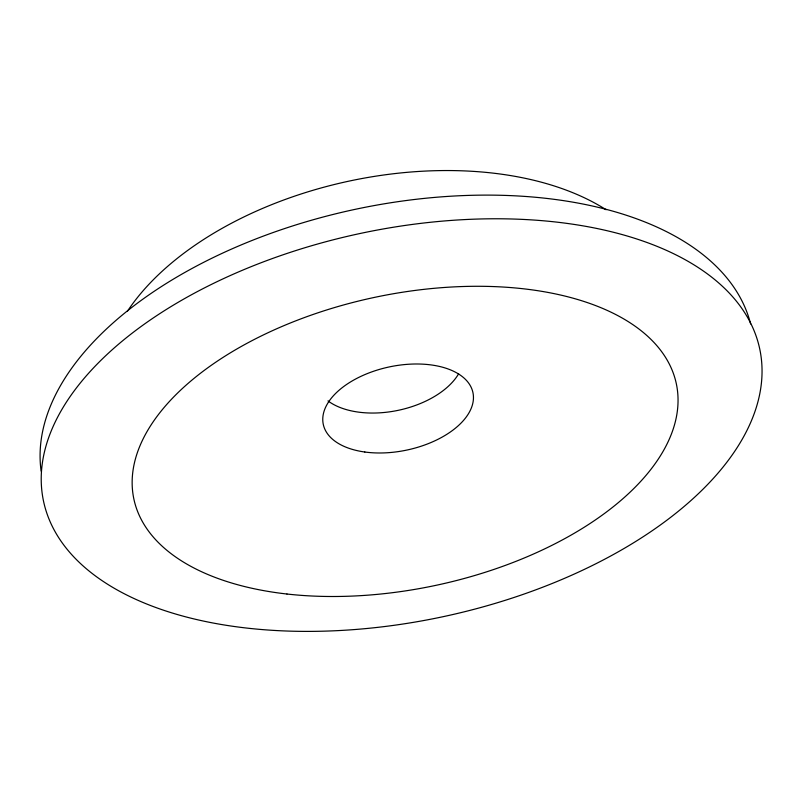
<?xml version="1.0" encoding="UTF-8"?>
<svg xmlns="http://www.w3.org/2000/svg" width="802" height="802" viewBox="0 0 802 802"><rect width="100%" height="100%" fill="white"/><g stroke="black" fill="none" stroke-linecap="round" stroke-linejoin="round"><path stroke-width="1.2" d="M41.123 471.115A362.484 198.555 -12 0 1 358.925 208.55A362.484 198.555 -12 0 1 750.622 323.938M458.624 373.812A75.097 43.448 -12 0 1 397.852 410.403A75.097 43.448 -12 0 1 327.998 400.9M127.448 311.206A284.87 166.716 -12 0 1 606.122 209.743M364.83 452.017A76.511 42.496 -12 0 0 473.29 394.734A76.511 42.496 -12 0 0 356.188 378.714A76.511 42.496 -12 0 0 364.83 452.017M250.825 628.517A366.103 196.039 -12 0 0 760.527 353.091A366.103 196.039 -12 0 0 193.533 293.642A366.103 196.039 -12 0 0 250.825 628.517M286.966 594.021A277.291 147.217 -12 0 0 677.259 389.01A277.291 147.217 -12 0 0 251.066 341.141A277.291 147.217 -12 0 0 286.966 594.021"/></g></svg>
